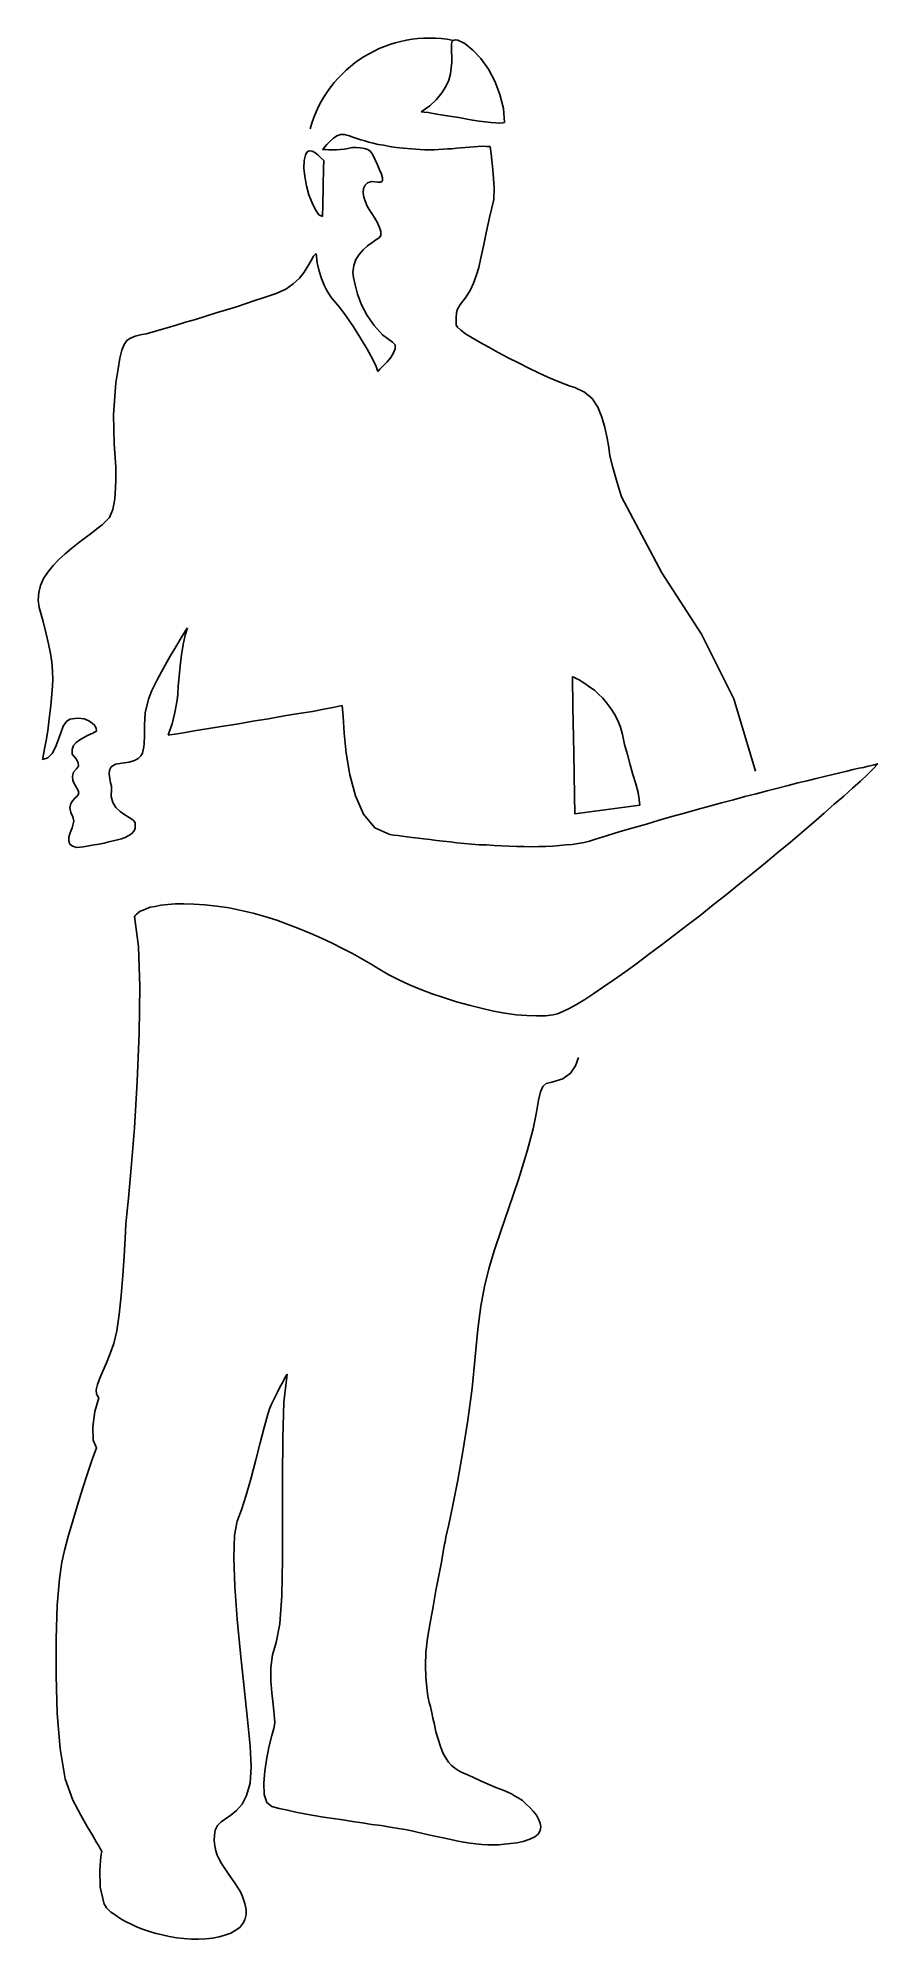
# Model space of a CAD drawing. Header units: millimetres. Extents: x -1620.77 to -1619.97, y 1830.22 to 1832.03.
import ezdxf

# ---------------------------------------------------------------- set-up
doc = ezdxf.new("R2010")
doc.units = ezdxf.units.MM
doc.header["$LTSCALE"] = 10
doc.layers.add('Humanos', color=2, linetype='Continuous')

msp = doc.modelspace()

# ---------------------------------------------------------------- linework, layer by layer
at = {"layer": 'Humanos'}
for p, q in [((-1620.3794, 1832.0223), (-1620.3797, 1832.02)), ((-1620.3782, 1832.0238), (-1620.3794, 1832.0223)), ((-1620.3765, 1832.0244), (-1620.3782, 1832.0238)), ((-1620.3738, 1832.0241), (-1620.3765, 1832.0244)), ((-1620.367, 1832.0209), (-1620.3738, 1832.0241)), ((-1620.3797, 1832.02), (-1620.3797, 1832.0167)), ((-1620.3797, 1832.0167), (-1620.3797, 1832.0129)), ((-1620.3797, 1832.0129), (-1620.3794, 1832.0081)), ((-1620.3794, 1832.0081), (-1620.3794, 1832.0031)), ((-1620.3596, 1832.0146), (-1620.367, 1832.0209)), ((-1620.3519, 1832.0066), (-1620.3596, 1832.0146)), ((-1620.3447, 1831.9965), (-1620.3519, 1832.0066)), ((-1620.3824, 1831.9859), (-1620.3851, 1831.9799)), ((-1620.3809, 1831.9918), (-1620.3824, 1831.9859)), ((-1620.38, 1831.9977), (-1620.3809, 1831.9918)), ((-1620.3794, 1832.0031), (-1620.38, 1831.9977)), ((-1620.3385, 1831.985), (-1620.3447, 1831.9965)), ((-1620.3889, 1831.9737), (-1620.394, 1831.9675)), ((-1620.3851, 1831.9799), (-1620.3889, 1831.9737)), ((-1620.3338, 1831.9722), (-1620.3385, 1831.985)), ((-1620.3305, 1831.9589), (-1620.3338, 1831.9722)), ((-1620.4005, 1831.9616), (-1620.4088, 1831.9559)), ((-1620.4088, 1831.9559), (-1620.4058, 1831.9556)), ((-1620.4058, 1831.9556), (-1620.402, 1831.955)), ((-1620.402, 1831.955), (-1620.3972, 1831.9542)), ((-1620.394, 1831.9675), (-1620.4005, 1831.9616)), ((-1620.3972, 1831.9542), (-1620.3919, 1831.9533)), ((-1620.3919, 1831.9533), (-1620.386, 1831.9524)), ((-1620.386, 1831.9524), (-1620.3794, 1831.9512)), ((-1620.3794, 1831.9512), (-1620.3729, 1831.9503)), ((-1620.3729, 1831.9503), (-1620.3664, 1831.9491)), ((-1620.3293, 1831.9456), (-1620.3305, 1831.9589)), ((-1620.4888, 1831.9328), (-1620.4921, 1831.9307)), ((-1620.4853, 1831.9343), (-1620.4888, 1831.9328)), ((-1620.4817, 1831.9343), (-1620.4853, 1831.9343)), ((-1620.4793, 1831.9337), (-1620.4817, 1831.9343)), ((-1620.477, 1831.9328), (-1620.4793, 1831.9337)), ((-1620.4746, 1831.9319), (-1620.477, 1831.9328)), ((-1620.4719, 1831.931), (-1620.4746, 1831.9319)), ((-1620.3664, 1831.9491), (-1620.3599, 1831.9479)), ((-1620.3599, 1831.9479), (-1620.3536, 1831.947)), ((-1620.3536, 1831.947), (-1620.3477, 1831.9462)), ((-1620.3477, 1831.9462), (-1620.3424, 1831.9456)), ((-1620.3424, 1831.9456), (-1620.3376, 1831.9453)), ((-1620.3376, 1831.9453), (-1620.3338, 1831.945)), ((-1620.3338, 1831.945), (-1620.3311, 1831.9453)), ((-1620.3311, 1831.9453), (-1620.3293, 1831.9456)), ((-1620.5188, 1831.9144), (-1620.52, 1831.9094)), ((-1620.5173, 1831.9174), (-1620.5188, 1831.9144)), ((-1620.5152, 1831.9186), (-1620.5173, 1831.9174)), ((-1620.5125, 1831.9183), (-1620.5152, 1831.9186)), ((-1620.5099, 1831.9171), (-1620.5125, 1831.9183)), ((-1620.5069, 1831.9147), (-1620.5099, 1831.9171)), ((-1620.5042, 1831.9121), (-1620.5069, 1831.9147)), ((-1620.5019, 1831.9204), (-1620.5025, 1831.9198)), ((-1620.5025, 1831.9198), (-1620.5016, 1831.9198)), ((-1620.5004, 1831.9224), (-1620.5019, 1831.9204)), ((-1620.5016, 1831.9198), (-1620.4995, 1831.9198)), ((-1620.4983, 1831.9248), (-1620.5004, 1831.9224)), ((-1620.4995, 1831.9198), (-1620.4965, 1831.9195)), ((-1620.4953, 1831.9278), (-1620.4983, 1831.9248)), ((-1620.4965, 1831.9195), (-1620.493, 1831.9195)), ((-1620.4921, 1831.9307), (-1620.4953, 1831.9278)), ((-1620.493, 1831.9195), (-1620.4891, 1831.9195)), ((-1620.4891, 1831.9195), (-1620.4856, 1831.9198)), ((-1620.4856, 1831.9198), (-1620.482, 1831.9201)), ((-1620.482, 1831.9201), (-1620.4796, 1831.9207)), ((-1620.4796, 1831.9207), (-1620.4773, 1831.9212)), ((-1620.4773, 1831.9212), (-1620.474, 1831.9218)), ((-1620.474, 1831.9218), (-1620.4704, 1831.9218)), ((-1620.469, 1831.9301), (-1620.4719, 1831.931)), ((-1620.4704, 1831.9218), (-1620.4666, 1831.9215)), ((-1620.466, 1831.929), (-1620.469, 1831.9301)), ((-1620.4666, 1831.9215), (-1620.4627, 1831.921)), ((-1620.4624, 1831.9281), (-1620.466, 1831.929)), ((-1620.4627, 1831.921), (-1620.4595, 1831.9198)), ((-1620.4586, 1831.9269), (-1620.4624, 1831.9281)), ((-1620.4595, 1831.9198), (-1620.4568, 1831.918)), ((-1620.4544, 1831.926), (-1620.4586, 1831.9269)), ((-1620.4568, 1831.918), (-1620.455, 1831.9156)), ((-1620.455, 1831.9156), (-1620.4527, 1831.9106)), ((-1620.4497, 1831.9248), (-1620.4544, 1831.926)), ((-1620.4443, 1831.9239), (-1620.4497, 1831.9248)), ((-1620.4387, 1831.9227), (-1620.4443, 1831.9239)), ((-1620.4325, 1831.9218), (-1620.4387, 1831.9227)), ((-1620.4257, 1831.9212), (-1620.4325, 1831.9218)), ((-1620.418, 1831.9204), (-1620.4257, 1831.9212)), ((-1620.4097, 1831.9198), (-1620.418, 1831.9204)), ((-1620.4052, 1831.9195), (-1620.4097, 1831.9198)), ((-1620.4008, 1831.9195), (-1620.4052, 1831.9195)), ((-1620.3963, 1831.9195), (-1620.4008, 1831.9195)), ((-1620.3922, 1831.9198), (-1620.3963, 1831.9195)), ((-1620.3877, 1831.9201), (-1620.3922, 1831.9198)), ((-1620.3836, 1831.9204), (-1620.3877, 1831.9201)), ((-1620.3794, 1831.9207), (-1620.3836, 1831.9204)), ((-1620.375, 1831.9212), (-1620.3794, 1831.9207)), ((-1620.3708, 1831.9215), (-1620.375, 1831.9212)), ((-1620.3667, 1831.9218), (-1620.3708, 1831.9215)), ((-1620.3628, 1831.9221), (-1620.3667, 1831.9218)), ((-1620.3587, 1831.9224), (-1620.3628, 1831.9221)), ((-1620.3548, 1831.9227), (-1620.3587, 1831.9224)), ((-1620.3507, 1831.923), (-1620.3548, 1831.9227)), ((-1620.3468, 1831.9227), (-1620.3507, 1831.923)), ((-1620.343, 1831.9227), (-1620.3468, 1831.9227)), ((-1620.3421, 1831.9159), (-1620.343, 1831.9227)), ((-1620.3406, 1831.9005), (-1620.3421, 1831.9159)), ((-1620.52, 1831.9094), (-1620.5202, 1831.9023)), ((-1620.5202, 1831.9023), (-1620.5194, 1831.8943)), ((-1620.5013, 1831.9094), (-1620.5042, 1831.9121)), ((-1620.5019, 1831.8851), (-1620.5016, 1831.902)), ((-1620.5016, 1831.902), (-1620.5013, 1831.9094)), ((-1620.4527, 1831.9106), (-1620.4503, 1831.9052)), ((-1620.4503, 1831.9052), (-1620.4482, 1831.9005)), ((-1620.4482, 1831.9005), (-1620.4464, 1831.8963)), ((-1620.4464, 1831.8963), (-1620.4455, 1831.8928)), ((-1620.3394, 1831.8836), (-1620.3406, 1831.9005)), ((-1620.5194, 1831.8943), (-1620.5179, 1831.8854)), ((-1620.5179, 1831.8854), (-1620.5155, 1831.8768)), ((-1620.5022, 1831.867), (-1620.5019, 1831.8851)), ((-1620.4636, 1831.8827), (-1620.4639, 1831.8786)), ((-1620.4639, 1831.8786), (-1620.4633, 1831.8744)), ((-1620.4621, 1831.886), (-1620.4636, 1831.8827)), ((-1620.4598, 1831.8883), (-1620.4621, 1831.886)), ((-1620.4556, 1831.8895), (-1620.4598, 1831.8883)), ((-1620.45, 1831.8889), (-1620.4556, 1831.8895)), ((-1620.447, 1831.8889), (-1620.45, 1831.8889)), ((-1620.4455, 1831.8901), (-1620.447, 1831.8889)), ((-1620.4455, 1831.8928), (-1620.4455, 1831.8901)), ((-1620.3397, 1831.8723), (-1620.3394, 1831.8836)), ((-1620.5155, 1831.8768), (-1620.5125, 1831.8691)), ((-1620.5125, 1831.8691), (-1620.5093, 1831.8625)), ((-1620.5093, 1831.8625), (-1620.506, 1831.8578)), ((-1620.5025, 1831.856), (-1620.5022, 1831.867)), ((-1620.4633, 1831.8744), (-1620.4618, 1831.87)), ((-1620.4618, 1831.87), (-1620.4601, 1831.8661)), ((-1620.4601, 1831.8661), (-1620.458, 1831.8628)), ((-1620.458, 1831.8628), (-1620.4556, 1831.859)), ((-1620.3436, 1831.8551), (-1620.3397, 1831.8723)), ((-1620.506, 1831.8578), (-1620.5025, 1831.856)), ((-1620.4556, 1831.859), (-1620.4527, 1831.8545)), ((-1620.4527, 1831.8545), (-1620.4503, 1831.8501)), ((-1620.4503, 1831.8501), (-1620.4482, 1831.8457)), ((-1620.4482, 1831.8457), (-1620.447, 1831.8418)), ((-1620.447, 1831.8418), (-1620.447, 1831.8382)), ((-1620.3468, 1831.8406), (-1620.3436, 1831.8551)), ((-1620.4639, 1831.8243), (-1620.4678, 1831.8201)), ((-1620.4598, 1831.8281), (-1620.4639, 1831.8243)), ((-1620.4556, 1831.8311), (-1620.4598, 1831.8281)), ((-1620.4518, 1831.8338), (-1620.4556, 1831.8311)), ((-1620.4488, 1831.8359), (-1620.4518, 1831.8338)), ((-1620.447, 1831.8382), (-1620.4488, 1831.8359)), ((-1620.3519, 1831.8169), (-1620.3495, 1831.8279)), ((-1620.3495, 1831.8279), (-1620.3468, 1831.8406)), ((-1620.5164, 1831.8089), (-1620.52, 1831.8033)), ((-1620.5134, 1831.8142), (-1620.5164, 1831.8089)), ((-1620.5111, 1831.8184), (-1620.5134, 1831.8142)), ((-1620.5087, 1831.821), (-1620.5111, 1831.8184)), ((-1620.5075, 1831.8121), (-1620.5087, 1831.821)), ((-1620.5057, 1831.8041), (-1620.5075, 1831.8121)), ((-1620.4728, 1831.8095), (-1620.4737, 1831.803)), ((-1620.4707, 1831.8151), (-1620.4728, 1831.8095)), ((-1620.4678, 1831.8201), (-1620.4707, 1831.8151)), ((-1620.3563, 1831.7997), (-1620.3539, 1831.8077)), ((-1620.3539, 1831.8077), (-1620.3519, 1831.8169)), ((-1620.5374, 1831.7869), (-1620.5466, 1831.7828)), ((-1620.5303, 1831.792), (-1620.5374, 1831.7869)), ((-1620.5244, 1831.7976), (-1620.5303, 1831.792)), ((-1620.52, 1831.8033), (-1620.5244, 1831.7976)), ((-1620.5034, 1831.797), (-1620.5057, 1831.8041)), ((-1620.501, 1831.7908), (-1620.5034, 1831.797)), ((-1620.4983, 1831.7858), (-1620.501, 1831.7908)), ((-1620.4737, 1831.803), (-1620.4731, 1831.7982)), ((-1620.4731, 1831.7982), (-1620.4716, 1831.7911)), ((-1620.4716, 1831.7911), (-1620.4693, 1831.7822)), ((-1620.3619, 1831.7864), (-1620.359, 1831.7926)), ((-1620.359, 1831.7926), (-1620.3563, 1831.7997)), ((-1620.5843, 1831.7703), (-1620.5938, 1831.7674)), ((-1620.5751, 1831.7733), (-1620.5843, 1831.7703)), ((-1620.5668, 1831.7763), (-1620.5751, 1831.7733)), ((-1620.5591, 1831.7786), (-1620.5668, 1831.7763)), ((-1620.5523, 1831.781), (-1620.5591, 1831.7786)), ((-1620.5466, 1831.7828), (-1620.5523, 1831.781)), ((-1620.4959, 1831.7816), (-1620.4983, 1831.7858)), ((-1620.4939, 1831.7786), (-1620.4959, 1831.7816)), ((-1620.4921, 1831.7766), (-1620.4939, 1831.7786)), ((-1620.4865, 1831.77), (-1620.4921, 1831.7766)), ((-1620.4799, 1831.7612), (-1620.4865, 1831.77)), ((-1620.4693, 1831.7822), (-1620.4654, 1831.7721)), ((-1620.4654, 1831.7721), (-1620.4601, 1831.762)), ((-1620.3741, 1831.768), (-1620.3729, 1831.7703)), ((-1620.3729, 1831.7703), (-1620.3714, 1831.7727)), ((-1620.3714, 1831.7727), (-1620.369, 1831.7757)), ((-1620.369, 1831.7757), (-1620.3658, 1831.7798)), ((-1620.3658, 1831.7798), (-1620.3619, 1831.7864)), ((-1620.6418, 1831.7528), (-1620.6504, 1831.7502)), ((-1620.6329, 1831.7555), (-1620.6418, 1831.7528)), ((-1620.6234, 1831.7582), (-1620.6329, 1831.7555)), ((-1620.6136, 1831.7614), (-1620.6234, 1831.7582)), ((-1620.6036, 1831.7644), (-1620.6136, 1831.7614)), ((-1620.5938, 1831.7674), (-1620.6036, 1831.7644)), ((-1620.4731, 1831.7511), (-1620.4799, 1831.7612)), ((-1620.4663, 1831.7404), (-1620.4731, 1831.7511)), ((-1620.4601, 1831.762), (-1620.4535, 1831.7523)), ((-1620.4535, 1831.7523), (-1620.4455, 1831.7434)), ((-1620.3753, 1831.7597), (-1620.375, 1831.7647)), ((-1620.3753, 1831.7526), (-1620.3753, 1831.7597)), ((-1620.3741, 1831.7508), (-1620.3753, 1831.7526)), ((-1620.375, 1831.7647), (-1620.3741, 1831.768)), ((-1620.3711, 1831.7481), (-1620.3741, 1831.7508)), ((-1620.6913, 1831.7342), (-1620.6934, 1831.7288)), ((-1620.6886, 1831.738), (-1620.6913, 1831.7342)), ((-1620.6851, 1831.7404), (-1620.6886, 1831.738)), ((-1620.6806, 1831.7422), (-1620.6851, 1831.7404)), ((-1620.6744, 1831.7437), (-1620.6806, 1831.7422)), ((-1620.6703, 1831.7446), (-1620.6744, 1831.7437)), ((-1620.6646, 1831.746), (-1620.6703, 1831.7446)), ((-1620.6581, 1831.7481), (-1620.6646, 1831.746)), ((-1620.6504, 1831.7502), (-1620.6581, 1831.7481)), ((-1620.4601, 1831.73), (-1620.4663, 1831.7404)), ((-1620.4455, 1831.7434), (-1620.4361, 1831.7365)), ((-1620.4361, 1831.7365), (-1620.4334, 1831.7339)), ((-1620.4334, 1831.7339), (-1620.4334, 1831.7303)), ((-1620.3664, 1831.7446), (-1620.3711, 1831.7481)), ((-1620.3602, 1831.7407), (-1620.3664, 1831.7446)), ((-1620.3527, 1831.7362), (-1620.3602, 1831.7407)), ((-1620.3444, 1831.7318), (-1620.3527, 1831.7362)), ((-1620.6952, 1831.7214), (-1620.697, 1831.7113)), ((-1620.6934, 1831.7288), (-1620.6952, 1831.7214)), ((-1620.455, 1831.7208), (-1620.4601, 1831.73)), ((-1620.4515, 1831.7134), (-1620.455, 1831.7208)), ((-1620.4411, 1831.7179), (-1620.4447, 1831.714)), ((-1620.4375, 1831.722), (-1620.4411, 1831.7179)), ((-1620.4349, 1831.7265), (-1620.4375, 1831.722)), ((-1620.4334, 1831.7303), (-1620.4349, 1831.7265)), ((-1620.3353, 1831.7268), (-1620.3444, 1831.7318)), ((-1620.3258, 1831.7217), (-1620.3353, 1831.7268)), ((-1620.316, 1831.717), (-1620.3258, 1831.7217)), ((-1620.3062, 1831.7119), (-1620.316, 1831.717)), ((-1620.699, 1831.698), (-1620.7014, 1831.6678)), ((-1620.697, 1831.7113), (-1620.699, 1831.698)), ((-1620.45, 1831.7087), (-1620.4515, 1831.7134)), ((-1620.4479, 1831.7108), (-1620.45, 1831.7087)), ((-1620.4447, 1831.714), (-1620.4479, 1831.7108)), ((-1620.297, 1831.7075), (-1620.3062, 1831.7119)), ((-1620.2881, 1831.7033), (-1620.297, 1831.7075)), ((-1620.2798, 1831.6998), (-1620.2881, 1831.7033)), ((-1620.2727, 1831.6968), (-1620.2798, 1831.6998)), ((-1620.2668, 1831.6947), (-1620.2727, 1831.6968)), ((-1620.2626, 1831.6933), (-1620.2668, 1831.6947)), ((-1620.2534, 1831.6891), (-1620.2626, 1831.6933)), ((-1620.246, 1831.6829), (-1620.2534, 1831.6891)), ((-1620.2407, 1831.6746), (-1620.246, 1831.6829)), ((-1620.7014, 1831.6678), (-1620.7008, 1831.6399)), ((-1620.2368, 1831.6651), (-1620.2407, 1831.6746)), ((-1620.2339, 1831.6553), (-1620.2368, 1831.6651)), ((-1620.2318, 1831.6452), (-1620.2339, 1831.6553)), ((-1620.2303, 1831.6363), (-1620.2318, 1831.6452)), ((-1620.7008, 1831.6399), (-1620.6993, 1831.618)), ((-1620.2291, 1831.6283), (-1620.2303, 1831.6363)), ((-1620.2264, 1831.6174), (-1620.2291, 1831.6283)), ((-1620.6993, 1831.618), (-1620.699, 1831.6058)), ((-1620.2226, 1831.604), (-1620.2264, 1831.6174)), ((-1620.6996, 1831.5978), (-1620.7002, 1831.5874)), ((-1620.699, 1831.6058), (-1620.6996, 1831.5978)), ((-1620.2181, 1831.5892), (-1620.2226, 1831.604)), ((-1620.2181, 1831.5892), (-1620.1799, 1831.5171)), ((-1620.702, 1831.5773), (-1620.7052, 1831.5696)), ((-1620.7002, 1831.5874), (-1620.702, 1831.5773)), ((-1620.7224, 1831.5548), (-1620.7284, 1831.5504)), ((-1620.7171, 1831.559), (-1620.7224, 1831.5548)), ((-1620.7121, 1831.5628), (-1620.7171, 1831.559)), ((-1620.7082, 1831.5664), (-1620.7121, 1831.5628)), ((-1620.7052, 1831.5696), (-1620.7082, 1831.5664)), ((-1620.7473, 1831.5352), (-1620.7533, 1831.5296)), ((-1620.7411, 1831.5406), (-1620.7473, 1831.5352)), ((-1620.7346, 1831.5456), (-1620.7411, 1831.5406)), ((-1620.7284, 1831.5504), (-1620.7346, 1831.5456)), ((-1620.7637, 1831.5177), (-1620.7678, 1831.5115)), ((-1620.7589, 1831.524), (-1620.7637, 1831.5177)), ((-1620.7533, 1831.5296), (-1620.7589, 1831.524)), ((-1620.1799, 1831.5171), (-1620.1421, 1831.4588)), ((-1620.7725, 1831.4982), (-1620.7731, 1831.4911)), ((-1620.7708, 1831.505), (-1620.7725, 1831.4982)), ((-1620.7678, 1831.5115), (-1620.7708, 1831.505)), ((-1620.7731, 1831.4911), (-1620.772, 1831.4839)), ((-1620.772, 1831.4839), (-1620.7684, 1831.4706)), ((-1620.7684, 1831.4706), (-1620.7654, 1831.459)), ((-1620.6362, 1831.4567), (-1620.6326, 1831.4626)), ((-1620.6311, 1831.4647), (-1620.6332, 1831.4576)), ((-1620.6326, 1831.4626), (-1620.6311, 1831.4647)), ((-1620.7654, 1831.459), (-1620.7631, 1831.4493)), ((-1620.7631, 1831.4493), (-1620.7613, 1831.4404)), ((-1620.6474, 1831.4377), (-1620.6412, 1831.4481)), ((-1620.6412, 1831.4481), (-1620.6362, 1831.4567)), ((-1620.635, 1831.4487), (-1620.6368, 1831.4389)), ((-1620.6332, 1831.4576), (-1620.635, 1831.4487)), ((-1620.1421, 1831.4588), (-1620.1112, 1831.397)), ((-1620.7613, 1831.4404), (-1620.7601, 1831.4321)), ((-1620.7601, 1831.4321), (-1620.7595, 1831.4238)), ((-1620.6599, 1831.4152), (-1620.6537, 1831.4264)), ((-1620.6537, 1831.4264), (-1620.6474, 1831.4377)), ((-1620.6379, 1831.4285), (-1620.6388, 1831.4184)), ((-1620.6368, 1831.4389), (-1620.6379, 1831.4285)), ((-1620.7592, 1831.4149), (-1620.7598, 1831.4051)), ((-1620.7595, 1831.4238), (-1620.7592, 1831.4149)), ((-1620.6649, 1831.4051), (-1620.6599, 1831.4152)), ((-1620.6397, 1831.4092), (-1620.6403, 1831.4015)), ((-1620.6388, 1831.4184), (-1620.6397, 1831.4092)), ((-1620.2647, 1831.4184), (-1620.2644, 1831.3894)), ((-1620.2644, 1831.4181), (-1620.2647, 1831.4184)), ((-1620.2629, 1831.4175), (-1620.2644, 1831.4181)), ((-1620.2611, 1831.4166), (-1620.2629, 1831.4175)), ((-1620.2585, 1831.4152), (-1620.2611, 1831.4166)), ((-1620.2555, 1831.4134), (-1620.2585, 1831.4152)), ((-1620.2519, 1831.411), (-1620.2555, 1831.4134)), ((-1620.2481, 1831.4083), (-1620.2519, 1831.411)), ((-1620.2439, 1831.4054), (-1620.2481, 1831.4083)), ((-1620.761, 1831.3909), (-1620.7625, 1831.3781)), ((-1620.7598, 1831.4051), (-1620.761, 1831.3909)), ((-1620.6712, 1831.3837), (-1620.6682, 1831.3968)), ((-1620.6682, 1831.3968), (-1620.6649, 1831.4051)), ((-1620.6409, 1831.3959), (-1620.643, 1831.384)), ((-1620.6403, 1831.4015), (-1620.6409, 1831.3959)), ((-1620.5013, 1831.3873), (-1620.4927, 1831.3888)), ((-1620.4927, 1831.3888), (-1620.4867, 1831.39)), ((-1620.4867, 1831.39), (-1620.4838, 1831.3906)), ((-1620.4838, 1831.3906), (-1620.4829, 1831.3802)), ((-1620.2644, 1831.3894), (-1620.2635, 1831.3455)), ((-1620.2401, 1831.4015), (-1620.2439, 1831.4054)), ((-1620.2359, 1831.3977), (-1620.2401, 1831.4015)), ((-1620.2321, 1831.3929), (-1620.2359, 1831.3977)), ((-1620.2282, 1831.3879), (-1620.2321, 1831.3929)), ((-1620.1112, 1831.397), (-1620.0905, 1831.3283)), ((-1620.7625, 1831.3781), (-1620.7639, 1831.3668)), ((-1620.7515, 1831.3648), (-1620.7491, 1831.371)), ((-1620.7491, 1831.371), (-1620.7462, 1831.3754)), ((-1620.7462, 1831.3754), (-1620.7429, 1831.3778)), ((-1620.7429, 1831.3778), (-1620.7352, 1831.3787)), ((-1620.7352, 1831.3787), (-1620.7293, 1831.3781)), ((-1620.7293, 1831.3781), (-1620.7248, 1831.3763)), ((-1620.7248, 1831.3763), (-1620.7216, 1831.374)), ((-1620.7216, 1831.374), (-1620.7192, 1831.3716)), ((-1620.7192, 1831.3716), (-1620.718, 1831.3689)), ((-1620.672, 1831.3719), (-1620.6712, 1831.3837)), ((-1620.672, 1831.3621), (-1620.672, 1831.3719)), ((-1620.6457, 1831.3734), (-1620.6483, 1831.3654)), ((-1620.643, 1831.384), (-1620.6457, 1831.3734)), ((-1620.6125, 1831.3686), (-1620.5988, 1831.3707)), ((-1620.5988, 1831.3707), (-1620.584, 1831.3731)), ((-1620.584, 1831.3731), (-1620.5689, 1831.3757)), ((-1620.5689, 1831.3757), (-1620.5538, 1831.3781)), ((-1620.5538, 1831.3781), (-1620.5389, 1831.3808)), ((-1620.5389, 1831.3808), (-1620.525, 1831.3831)), ((-1620.525, 1831.3831), (-1620.5122, 1831.3852)), ((-1620.5122, 1831.3852), (-1620.5013, 1831.3873)), ((-1620.4829, 1831.3802), (-1620.482, 1831.3645)), ((-1620.2247, 1831.3826), (-1620.2282, 1831.3879)), ((-1620.2217, 1831.3766), (-1620.2247, 1831.3826)), ((-1620.219, 1831.3701), (-1620.2217, 1831.3766)), ((-1620.7654, 1831.3574), (-1620.7669, 1831.3496)), ((-1620.7639, 1831.3668), (-1620.7654, 1831.3574)), ((-1620.7565, 1831.3511), (-1620.7539, 1831.3579)), ((-1620.7539, 1831.3579), (-1620.7515, 1831.3648)), ((-1620.7393, 1831.3526), (-1620.7408, 1831.3488)), ((-1620.737, 1831.3556), (-1620.7393, 1831.3526)), ((-1620.7334, 1831.3582), (-1620.737, 1831.3556)), ((-1620.7296, 1831.3603), (-1620.7334, 1831.3582)), ((-1620.7254, 1831.3624), (-1620.7296, 1831.3603)), ((-1620.721, 1831.3645), (-1620.7254, 1831.3624)), ((-1620.7171, 1831.3665), (-1620.721, 1831.3645)), ((-1620.718, 1831.3689), (-1620.7174, 1831.3671)), ((-1620.7174, 1831.3671), (-1620.7171, 1831.3665)), ((-1620.6726, 1831.3514), (-1620.6723, 1831.3547)), ((-1620.6723, 1831.3547), (-1620.672, 1831.3621)), ((-1620.6483, 1831.3654), (-1620.6495, 1831.3624)), ((-1620.6495, 1831.3624), (-1620.6477, 1831.3627)), ((-1620.6477, 1831.3627), (-1620.6427, 1831.3636)), ((-1620.6427, 1831.3636), (-1620.6347, 1831.3648)), ((-1620.6347, 1831.3648), (-1620.6246, 1831.3665)), ((-1620.6246, 1831.3665), (-1620.6125, 1831.3686)), ((-1620.482, 1831.3645), (-1620.4799, 1831.3455)), ((-1620.2172, 1831.363), (-1620.219, 1831.3701)), ((-1620.2152, 1831.3535), (-1620.2172, 1831.363)), ((-1620.2125, 1831.344), (-1620.2152, 1831.3535)), ((-1620.769, 1831.3393), (-1620.7639, 1831.3411)), ((-1620.7687, 1831.3405), (-1620.769, 1831.3393)), ((-1620.7678, 1831.344), (-1620.7687, 1831.3405)), ((-1620.7669, 1831.3496), (-1620.7678, 1831.344)), ((-1620.7639, 1831.3411), (-1620.7598, 1831.3452)), ((-1620.7598, 1831.3452), (-1620.7565, 1831.3511)), ((-1620.7408, 1831.3488), (-1620.7408, 1831.3443)), ((-1620.7408, 1831.3443), (-1620.737, 1831.3399)), ((-1620.737, 1831.3399), (-1620.7349, 1831.3363)), ((-1620.7349, 1831.3363), (-1620.7346, 1831.333)), ((-1620.7035, 1831.3325), (-1620.6996, 1831.3348)), ((-1620.6996, 1831.3348), (-1620.6934, 1831.336)), ((-1620.6934, 1831.336), (-1620.6866, 1831.3369)), ((-1620.6866, 1831.3369), (-1620.6815, 1831.3384)), ((-1620.6815, 1831.3384), (-1620.678, 1831.3402)), ((-1620.678, 1831.3402), (-1620.6753, 1831.3428)), ((-1620.6753, 1831.3428), (-1620.6738, 1831.3455)), ((-1620.6738, 1831.3455), (-1620.6732, 1831.3485)), ((-1620.6732, 1831.3485), (-1620.6726, 1831.3514)), ((-1620.4799, 1831.3455), (-1620.4767, 1831.3247)), ((-1620.2635, 1831.3455), (-1620.2629, 1831.3052)), ((-1620.2098, 1831.3342), (-1620.2125, 1831.344)), ((-1619.9742, 1831.3351), (-1619.9786, 1831.3304)), ((-1619.9777, 1831.3342), (-1619.9756, 1831.3348)), ((-1619.9756, 1831.3348), (-1619.9745, 1831.3351)), ((-1619.9745, 1831.3351), (-1619.9742, 1831.3351)), ((-1620.7393, 1831.3274), (-1620.7405, 1831.3236)), ((-1620.7405, 1831.3236), (-1620.7399, 1831.3191)), ((-1620.7399, 1831.3191), (-1620.7376, 1831.3144)), ((-1620.7367, 1831.3304), (-1620.7393, 1831.3274)), ((-1620.7346, 1831.333), (-1620.7367, 1831.3304)), ((-1620.7056, 1831.3253), (-1620.7052, 1831.3292)), ((-1620.705, 1831.3212), (-1620.7056, 1831.3253)), ((-1620.7052, 1831.3292), (-1620.7035, 1831.3325)), ((-1620.7041, 1831.3173), (-1620.705, 1831.3212)), ((-1620.7032, 1831.3141), (-1620.7041, 1831.3173)), ((-1620.4767, 1831.3247), (-1620.4713, 1831.3049)), ((-1620.2072, 1831.325), (-1620.2098, 1831.3342)), ((-1620.2045, 1831.3161), (-1620.2072, 1831.325)), ((-1620.0595, 1831.3147), (-1620.0504, 1831.317)), ((-1620.0504, 1831.317), (-1620.0415, 1831.3191)), ((-1620.0415, 1831.3191), (-1620.0329, 1831.3212)), ((-1620.0329, 1831.3212), (-1620.0249, 1831.3233)), ((-1620.0249, 1831.3233), (-1620.0171, 1831.325)), ((-1620.0171, 1831.325), (-1620.0103, 1831.3268)), ((-1620.0103, 1831.3268), (-1620.0038, 1831.3283)), ((-1620.0038, 1831.3283), (-1619.9979, 1831.3298)), ((-1619.9908, 1831.3188), (-1619.9985, 1831.312)), ((-1619.9979, 1831.3298), (-1619.9925, 1831.331)), ((-1619.9925, 1831.331), (-1619.9878, 1831.3319)), ((-1619.9842, 1831.325), (-1619.9908, 1831.3188)), ((-1619.9878, 1831.3319), (-1619.9836, 1831.333)), ((-1619.9786, 1831.3304), (-1619.9842, 1831.325)), ((-1619.9836, 1831.333), (-1619.9804, 1831.3336)), ((-1619.9804, 1831.3336), (-1619.9777, 1831.3342)), ((-1620.7402, 1831.3004), (-1620.742, 1831.2975)), ((-1620.7382, 1831.3025), (-1620.7402, 1831.3004)), ((-1620.7364, 1831.3043), (-1620.7382, 1831.3025)), ((-1620.7376, 1831.3144), (-1620.7352, 1831.3105)), ((-1620.7349, 1831.3058), (-1620.7364, 1831.3043)), ((-1620.7352, 1831.3105), (-1620.7343, 1831.3078)), ((-1620.7343, 1831.3078), (-1620.7349, 1831.3058)), ((-1620.7035, 1831.3043), (-1620.7032, 1831.3114)), ((-1620.702, 1831.2984), (-1620.7035, 1831.3043)), ((-1620.7032, 1831.3114), (-1620.7032, 1831.3141)), ((-1620.699, 1831.2936), (-1620.702, 1831.2984)), ((-1620.4713, 1831.3049), (-1620.4636, 1831.2874)), ((-1620.2629, 1831.3052), (-1620.2626, 1831.2877)), ((-1620.2024, 1831.3081), (-1620.2045, 1831.3161)), ((-1620.2012, 1831.3013), (-1620.2024, 1831.3081)), ((-1620.2006, 1831.296), (-1620.2012, 1831.3013)), ((-1620.123, 1831.2981), (-1620.1117, 1831.301)), ((-1620.1117, 1831.301), (-1620.1007, 1831.304)), ((-1620.1007, 1831.304), (-1620.0901, 1831.3067)), ((-1620.0901, 1831.3067), (-1620.0794, 1831.3096)), ((-1620.0794, 1831.3096), (-1620.0693, 1831.312)), ((-1620.0693, 1831.312), (-1620.0595, 1831.3147)), ((-1620.0065, 1831.3046), (-1620.0157, 1831.2969)), ((-1619.9985, 1831.312), (-1620.0065, 1831.3046)), ((-1620.742, 1831.2975), (-1620.7429, 1831.2933)), ((-1620.7429, 1831.2933), (-1620.742, 1831.2889)), ((-1620.742, 1831.2889), (-1620.7402, 1831.2847)), ((-1620.739, 1831.2806), (-1620.7408, 1831.2743)), ((-1620.7402, 1831.2847), (-1620.739, 1831.2806)), ((-1620.6949, 1831.2898), (-1620.699, 1831.2936)), ((-1620.6907, 1831.2868), (-1620.6949, 1831.2898)), ((-1620.6866, 1831.2841), (-1620.6907, 1831.2868)), ((-1620.683, 1831.2818), (-1620.6866, 1831.2841)), ((-1620.6809, 1831.2794), (-1620.683, 1831.2818)), ((-1620.4636, 1831.2874), (-1620.4527, 1831.2743)), ((-1620.2626, 1831.2877), (-1620.2006, 1831.296)), ((-1620.1944, 1831.2779), (-1620.1823, 1831.2815)), ((-1620.1823, 1831.2815), (-1620.1701, 1831.285)), ((-1620.1701, 1831.285), (-1620.1583, 1831.2883)), ((-1620.1583, 1831.2883), (-1620.1461, 1831.2918)), ((-1620.1461, 1831.2918), (-1620.1345, 1831.2948)), ((-1620.1345, 1831.2948), (-1620.123, 1831.2981)), ((-1620.0252, 1831.2883), (-1620.0355, 1831.2794)), ((-1620.0157, 1831.2969), (-1620.0252, 1831.2883)), ((-1620.7429, 1831.2687), (-1620.7438, 1831.2654)), ((-1620.7438, 1831.2654), (-1620.7438, 1831.2619)), ((-1620.7417, 1831.272), (-1620.7429, 1831.2687)), ((-1620.7408, 1831.2743), (-1620.7417, 1831.272)), ((-1620.7017, 1831.2619), (-1620.6975, 1831.2628)), ((-1620.6975, 1831.2628), (-1620.6937, 1831.264)), ((-1620.6937, 1831.264), (-1620.6904, 1831.2652)), ((-1620.6904, 1831.2652), (-1620.6875, 1831.2666)), ((-1620.6875, 1831.2666), (-1620.6851, 1831.2681)), ((-1620.6851, 1831.2681), (-1620.683, 1831.2699)), ((-1620.683, 1831.2699), (-1620.6815, 1831.272)), ((-1620.6815, 1831.272), (-1620.6806, 1831.274)), ((-1620.6806, 1831.2767), (-1620.6809, 1831.2794)), ((-1620.6806, 1831.274), (-1620.6806, 1831.2767)), ((-1620.4527, 1831.2743), (-1620.4384, 1831.2681)), ((-1620.4384, 1831.2681), (-1620.4349, 1831.2675)), ((-1620.4349, 1831.2675), (-1620.431, 1831.2669)), ((-1620.431, 1831.2669), (-1620.4269, 1831.2663)), ((-1620.4269, 1831.2663), (-1620.4221, 1831.2657)), ((-1620.4221, 1831.2657), (-1620.4171, 1831.2652)), ((-1620.4171, 1831.2652), (-1620.4117, 1831.2646)), ((-1620.4117, 1831.2646), (-1620.4061, 1831.2637)), ((-1620.4061, 1831.2637), (-1620.4002, 1831.2631)), ((-1620.4002, 1831.2631), (-1620.3942, 1831.2622)), ((-1620.3942, 1831.2622), (-1620.3877, 1831.2616)), ((-1620.2487, 1831.2616), (-1620.2439, 1831.2631)), ((-1620.2439, 1831.2631), (-1620.2315, 1831.2669)), ((-1620.2315, 1831.2669), (-1620.2193, 1831.2708)), ((-1620.2193, 1831.2708), (-1620.2069, 1831.2743)), ((-1620.2069, 1831.2743), (-1620.1944, 1831.2779)), ((-1620.0462, 1831.2702), (-1620.0575, 1831.2607)), ((-1620.0355, 1831.2794), (-1620.0462, 1831.2702)), ((-1620.7438, 1831.2619), (-1620.7429, 1831.2589)), ((-1620.7429, 1831.2589), (-1620.7405, 1831.2568)), ((-1620.7405, 1831.2568), (-1620.7361, 1831.2557)), ((-1620.7361, 1831.2557), (-1620.7299, 1831.2563)), ((-1620.7299, 1831.2563), (-1620.7248, 1831.2571)), ((-1620.7248, 1831.2571), (-1620.7198, 1831.258)), ((-1620.7198, 1831.258), (-1620.715, 1831.2589)), ((-1620.715, 1831.2589), (-1620.7103, 1831.2598)), ((-1620.7103, 1831.2598), (-1620.7058, 1831.261)), ((-1620.7058, 1831.261), (-1620.7017, 1831.2619)), ((-1620.3877, 1831.2616), (-1620.3812, 1831.261)), ((-1620.3812, 1831.261), (-1620.3747, 1831.2601)), ((-1620.3747, 1831.2601), (-1620.3676, 1831.2595)), ((-1620.3676, 1831.2595), (-1620.3607, 1831.2589)), ((-1620.3607, 1831.2589), (-1620.3536, 1831.2583)), ((-1620.3536, 1831.2583), (-1620.3465, 1831.258)), ((-1620.3465, 1831.258), (-1620.3394, 1831.2574)), ((-1620.3394, 1831.2574), (-1620.3323, 1831.2571)), ((-1620.3323, 1831.2571), (-1620.3249, 1831.2568)), ((-1620.3249, 1831.2568), (-1620.3178, 1831.2566)), ((-1620.3178, 1831.2566), (-1620.3106, 1831.2566)), ((-1620.3106, 1831.2566), (-1620.3038, 1831.2563)), ((-1620.3038, 1831.2563), (-1620.2967, 1831.2566)), ((-1620.2967, 1831.2566), (-1620.2902, 1831.2566)), ((-1620.2902, 1831.2566), (-1620.2834, 1831.2568)), ((-1620.2834, 1831.2568), (-1620.2771, 1831.2574)), ((-1620.2771, 1831.2574), (-1620.2709, 1831.258)), ((-1620.2709, 1831.258), (-1620.265, 1831.2586)), ((-1620.265, 1831.2586), (-1620.2594, 1831.2595)), ((-1620.2594, 1831.2595), (-1620.2537, 1831.2604)), ((-1620.2537, 1831.2604), (-1620.2487, 1831.2616)), ((-1620.069, 1831.2512), (-1620.0812, 1831.2411)), ((-1620.0575, 1831.2607), (-1620.069, 1831.2512)), ((-1620.0933, 1831.2311), (-1620.1058, 1831.221)), ((-1620.0812, 1831.2411), (-1620.0933, 1831.2311)), ((-1620.1182, 1831.2109), (-1620.131, 1831.2011)), ((-1620.1058, 1831.221), (-1620.1182, 1831.2109)), ((-1620.6809, 1831.1904), (-1620.6815, 1831.1901)), ((-1620.6815, 1831.1901), (-1620.6815, 1831.1898)), ((-1620.6815, 1831.1898), (-1620.6777, 1831.1614)), ((-1620.6803, 1831.1913), (-1620.6809, 1831.1904)), ((-1620.6795, 1831.1922), (-1620.6803, 1831.1913)), ((-1620.678, 1831.1934), (-1620.6795, 1831.1922)), ((-1620.6759, 1831.1949), (-1620.678, 1831.1934)), ((-1620.6732, 1831.1961), (-1620.6759, 1831.1949)), ((-1620.6703, 1831.1973), (-1620.6732, 1831.1961)), ((-1620.6664, 1831.1987), (-1620.6703, 1831.1973)), ((-1620.6617, 1831.1996), (-1620.6664, 1831.1987)), ((-1620.6563, 1831.2008), (-1620.6617, 1831.1996)), ((-1620.6498, 1831.2014), (-1620.6563, 1831.2008)), ((-1620.6427, 1831.202), (-1620.6498, 1831.2014)), ((-1620.6344, 1831.202), (-1620.6427, 1831.202)), ((-1620.6249, 1831.2017), (-1620.6344, 1831.202)), ((-1620.6145, 1831.2011), (-1620.6249, 1831.2017)), ((-1620.603, 1831.1999), (-1620.6145, 1831.2011)), ((-1620.5914, 1831.1981), (-1620.603, 1831.1999)), ((-1620.5798, 1831.1958), (-1620.5914, 1831.1981)), ((-1620.5686, 1831.1931), (-1620.5798, 1831.1958)), ((-1620.5573, 1831.1898), (-1620.5686, 1831.1931)), ((-1620.546, 1831.1863), (-1620.5573, 1831.1898)), ((-1620.1434, 1831.191), (-1620.1559, 1831.1813)), ((-1620.131, 1831.2011), (-1620.1434, 1831.191)), ((-1620.5351, 1831.1824), (-1620.546, 1831.1863)), ((-1620.5244, 1831.1783), (-1620.5351, 1831.1824)), ((-1620.5137, 1831.1738), (-1620.5244, 1831.1783)), ((-1620.5034, 1831.1694), (-1620.5137, 1831.1738)), ((-1620.1683, 1831.1718), (-1620.1805, 1831.1626)), ((-1620.1559, 1831.1813), (-1620.1683, 1831.1718)), ((-1620.6777, 1831.1614), (-1620.6762, 1831.1231)), ((-1620.4933, 1831.1646), (-1620.5034, 1831.1694)), ((-1620.4835, 1831.1596), (-1620.4933, 1831.1646)), ((-1620.474, 1831.1546), (-1620.4835, 1831.1596)), ((-1620.4651, 1831.1495), (-1620.474, 1831.1546)), ((-1620.1924, 1831.1537), (-1620.2036, 1831.1451)), ((-1620.1805, 1831.1626), (-1620.1924, 1831.1537)), ((-1620.4562, 1831.1445), (-1620.4651, 1831.1495)), ((-1620.4479, 1831.1394), (-1620.4562, 1831.1445)), ((-1620.4393, 1831.1344), (-1620.4479, 1831.1394)), ((-1620.2149, 1831.1371), (-1620.2253, 1831.1297)), ((-1620.2036, 1831.1451), (-1620.2149, 1831.1371)), ((-1620.6762, 1831.1231), (-1620.6768, 1831.079)), ((-1620.4298, 1831.1297), (-1620.4393, 1831.1344)), ((-1620.4197, 1831.1249), (-1620.4298, 1831.1297)), ((-1620.4091, 1831.1205), (-1620.4197, 1831.1249)), ((-1620.3981, 1831.1163), (-1620.4091, 1831.1205)), ((-1620.2353, 1831.1229), (-1620.2445, 1831.1166)), ((-1620.2253, 1831.1297), (-1620.2353, 1831.1229)), ((-1620.3865, 1831.1125), (-1620.3981, 1831.1163)), ((-1620.375, 1831.1086), (-1620.3865, 1831.1125)), ((-1620.3631, 1831.1054), (-1620.375, 1831.1086)), ((-1620.3516, 1831.1027), (-1620.3631, 1831.1054)), ((-1620.34, 1831.1), (-1620.3516, 1831.1027)), ((-1620.329, 1831.098), (-1620.34, 1831.1)), ((-1620.2739, 1831.0994), (-1620.2789, 1831.0974)), ((-1620.2679, 1831.1024), (-1620.2739, 1831.0994)), ((-1620.2608, 1831.1063), (-1620.2679, 1831.1024)), ((-1620.2531, 1831.111), (-1620.2608, 1831.1063)), ((-1620.2445, 1831.1166), (-1620.2531, 1831.111)), ((-1620.3183, 1831.0965), (-1620.329, 1831.098)), ((-1620.3083, 1831.0956), (-1620.3183, 1831.0965)), ((-1620.2991, 1831.0953), (-1620.3083, 1831.0956)), ((-1620.2905, 1831.0953), (-1620.2991, 1831.0953)), ((-1620.2831, 1831.0962), (-1620.2905, 1831.0953)), ((-1620.2789, 1831.0974), (-1620.2831, 1831.0962)), ((-1620.6768, 1831.079), (-1620.6789, 1831.033)), ((-1620.2665, 1831.0407), (-1620.262, 1831.0478)), ((-1620.262, 1831.0478), (-1620.2591, 1831.0556)), ((-1620.6789, 1831.033), (-1620.6815, 1830.9889)), ((-1620.2952, 1831.0232), (-1620.2931, 1831.0283)), ((-1620.2931, 1831.0283), (-1620.2899, 1831.0309)), ((-1620.2899, 1831.0309), (-1620.2843, 1831.0324)), ((-1620.2843, 1831.0324), (-1620.2739, 1831.0354)), ((-1620.2739, 1831.0354), (-1620.2665, 1831.0407)), ((-1620.2991, 1831.0037), (-1620.297, 1831.0152)), ((-1620.297, 1831.0152), (-1620.2952, 1831.0232)), ((-1620.3023, 1830.9877), (-1620.2991, 1831.0037)), ((-1620.6815, 1830.9889), (-1620.6845, 1830.9506)), ((-1620.3077, 1830.9666), (-1620.3023, 1830.9877)), ((-1620.316, 1830.9396), (-1620.3077, 1830.9666)), ((-1620.6845, 1830.9506), (-1620.6872, 1830.9218)), ((-1620.3252, 1830.9127), (-1620.316, 1830.9396)), ((-1620.6872, 1830.9218), (-1620.6886, 1830.9067)), ((-1620.6886, 1830.9067), (-1620.6895, 1830.8972)), ((-1620.3329, 1830.8904), (-1620.3252, 1830.9127)), ((-1620.6904, 1830.8836), (-1620.6913, 1830.8667)), ((-1620.6895, 1830.8972), (-1620.6904, 1830.8836)), ((-1620.3391, 1830.8717), (-1620.3329, 1830.8904)), ((-1620.6913, 1830.8667), (-1620.6925, 1830.8483)), ((-1620.3444, 1830.8545), (-1620.3391, 1830.8717)), ((-1620.6925, 1830.8483), (-1620.694, 1830.8293)), ((-1620.3486, 1830.8377), (-1620.3444, 1830.8545)), ((-1620.694, 1830.8293), (-1620.6961, 1830.8113)), ((-1620.3519, 1830.819), (-1620.3486, 1830.8377)), ((-1620.6961, 1830.8113), (-1620.6981, 1830.7955)), ((-1620.3548, 1830.7973), (-1620.3519, 1830.819)), ((-1620.6981, 1830.7955), (-1620.7011, 1830.7834)), ((-1620.3572, 1830.7709), (-1620.3548, 1830.7973)), ((-1620.7044, 1830.7739), (-1620.7079, 1830.765)), ((-1620.7011, 1830.7834), (-1620.7044, 1830.7739)), ((-1620.7115, 1830.7573), (-1620.7144, 1830.7505)), ((-1620.7079, 1830.765), (-1620.7115, 1830.7573)), ((-1620.3602, 1830.741), (-1620.3572, 1830.7709)), ((-1620.7165, 1830.7446), (-1620.7177, 1830.7395)), ((-1620.7177, 1830.7395), (-1620.7174, 1830.7354)), ((-1620.7144, 1830.7505), (-1620.7165, 1830.7446)), ((-1620.5458, 1830.7366), (-1620.5431, 1830.7419)), ((-1620.5431, 1830.7419), (-1620.5404, 1830.7466)), ((-1620.5404, 1830.7466), (-1620.5383, 1830.7508)), ((-1620.5363, 1830.7543), (-1620.5392, 1830.7277)), ((-1620.5383, 1830.7508), (-1620.5368, 1830.7534)), ((-1620.5368, 1830.7534), (-1620.5363, 1830.7543)), ((-1620.3643, 1830.7105), (-1620.3602, 1830.741)), ((-1620.7153, 1830.7318), (-1620.7192, 1830.7188)), ((-1620.7174, 1830.7354), (-1620.7153, 1830.7318)), ((-1620.5549, 1830.7149), (-1620.5529, 1830.7214)), ((-1620.5529, 1830.7214), (-1620.5511, 1830.7259)), ((-1620.5511, 1830.7259), (-1620.5484, 1830.7309)), ((-1620.5484, 1830.7309), (-1620.5458, 1830.7366)), ((-1620.5392, 1830.7277), (-1620.5404, 1830.6936)), ((-1620.7192, 1830.7188), (-1620.721, 1830.7042)), ((-1620.721, 1830.7042), (-1620.7207, 1830.6915)), ((-1620.5618, 1830.6891), (-1620.5579, 1830.7036)), ((-1620.5579, 1830.7036), (-1620.5549, 1830.7149)), ((-1620.369, 1830.6808), (-1620.3643, 1830.7105)), ((-1620.7174, 1830.6844), (-1620.7216, 1830.6731)), ((-1620.7207, 1830.6915), (-1620.7174, 1830.6844)), ((-1620.5659, 1830.6728), (-1620.5618, 1830.6891)), ((-1620.5404, 1830.6936), (-1620.5407, 1830.6556)), ((-1620.7216, 1830.6731), (-1620.726, 1830.6598)), ((-1620.5704, 1830.6556), (-1620.5659, 1830.6728)), ((-1620.3738, 1830.6535), (-1620.369, 1830.6808)), ((-1620.726, 1830.6598), (-1620.7307, 1830.6452)), ((-1620.5751, 1830.6393), (-1620.5704, 1830.6556)), ((-1620.5407, 1830.6556), (-1620.5407, 1830.6162)), ((-1620.3785, 1830.6298), (-1620.3738, 1830.6535)), ((-1620.7355, 1830.6298), (-1620.7402, 1830.6147)), ((-1620.7307, 1830.6452), (-1620.7355, 1830.6298)), ((-1620.5795, 1830.6251), (-1620.5751, 1830.6393)), ((-1620.3824, 1830.6114), (-1620.3785, 1830.6298)), ((-1620.7402, 1830.6147), (-1620.7444, 1830.5999)), ((-1620.5864, 1830.6011), (-1620.5837, 1830.6144)), ((-1620.5837, 1830.6144), (-1620.5795, 1830.6251)), ((-1620.5407, 1830.6162), (-1620.5407, 1830.5779)), ((-1620.3851, 1830.5993), (-1620.3824, 1830.6114)), ((-1620.7444, 1830.5999), (-1620.7479, 1830.5865)), ((-1620.587, 1830.5797), (-1620.5864, 1830.6011)), ((-1620.3865, 1830.5925), (-1620.386, 1830.5948)), ((-1620.386, 1830.5948), (-1620.3851, 1830.5993)), ((-1620.7506, 1830.5753), (-1620.7527, 1830.5596)), ((-1620.7479, 1830.5865), (-1620.7506, 1830.5753)), ((-1620.5861, 1830.5524), (-1620.587, 1830.5797)), ((-1620.5407, 1830.5779), (-1620.5413, 1830.5438)), ((-1620.3919, 1830.5628), (-1620.3895, 1830.5756)), ((-1620.3895, 1830.5756), (-1620.3877, 1830.5856)), ((-1620.3877, 1830.5856), (-1620.3865, 1830.5925)), ((-1620.7527, 1830.5596), (-1620.7548, 1830.5344)), ((-1620.3946, 1830.5486), (-1620.3919, 1830.5628)), ((-1620.5837, 1830.5213), (-1620.5861, 1830.5524)), ((-1620.5413, 1830.5438), (-1620.5431, 1830.5166)), ((-1620.3972, 1830.5332), (-1620.3946, 1830.5486)), ((-1620.7548, 1830.5344), (-1620.7559, 1830.5026)), ((-1620.5807, 1830.4884), (-1620.5837, 1830.5213)), ((-1620.4002, 1830.5177), (-1620.3972, 1830.5332)), ((-1620.7559, 1830.5026), (-1620.7559, 1830.4674)), ((-1620.5431, 1830.5166), (-1620.5466, 1830.4991)), ((-1620.4043, 1830.4896), (-1620.4026, 1830.5032)), ((-1620.4026, 1830.5032), (-1620.4002, 1830.5177)), ((-1620.5772, 1830.4558), (-1620.5807, 1830.4884)), ((-1620.5502, 1830.4872), (-1620.5517, 1830.4751)), ((-1620.5466, 1830.4991), (-1620.5502, 1830.4872)), ((-1620.4046, 1830.4771), (-1620.4043, 1830.4896)), ((-1620.7559, 1830.4674), (-1620.7551, 1830.4315)), ((-1620.5517, 1830.4751), (-1620.5517, 1830.4626)), ((-1620.4043, 1830.4659), (-1620.4046, 1830.4771)), ((-1620.5739, 1830.4258), (-1620.5772, 1830.4558)), ((-1620.5517, 1830.4626), (-1620.5508, 1830.451)), ((-1620.5508, 1830.451), (-1620.5496, 1830.4401)), ((-1620.4034, 1830.4561), (-1620.4043, 1830.4659)), ((-1620.4023, 1830.4478), (-1620.4034, 1830.4561)), ((-1620.7551, 1830.4315), (-1620.7521, 1830.3977)), ((-1620.5496, 1830.4401), (-1620.5484, 1830.4306)), ((-1620.5484, 1830.4306), (-1620.5478, 1830.4226)), ((-1620.4011, 1830.4419), (-1620.4023, 1830.4478)), ((-1620.3999, 1830.438), (-1620.4011, 1830.4419)), ((-1620.3996, 1830.4365), (-1620.3999, 1830.438)), ((-1620.3993, 1830.4353), (-1620.3996, 1830.4365)), ((-1620.3987, 1830.4321), (-1620.3993, 1830.4353)), ((-1620.3975, 1830.427), (-1620.3987, 1830.4321)), ((-1620.5712, 1830.4003), (-1620.5739, 1830.4258)), ((-1620.5487, 1830.417), (-1620.5508, 1830.4104)), ((-1620.5478, 1830.4226), (-1620.5487, 1830.417)), ((-1620.396, 1830.4208), (-1620.3975, 1830.427)), ((-1620.3946, 1830.414), (-1620.396, 1830.4208)), ((-1620.3925, 1830.4069), (-1620.3946, 1830.414)), ((-1620.7521, 1830.3977), (-1620.7473, 1830.3692)), ((-1620.5704, 1830.3805), (-1620.5712, 1830.4003)), ((-1620.5532, 1830.4006), (-1620.5555, 1830.3891)), ((-1620.5508, 1830.4104), (-1620.5532, 1830.4006)), ((-1620.3904, 1830.4001), (-1620.3925, 1830.4069)), ((-1620.388, 1830.3941), (-1620.3904, 1830.4001)), ((-1620.3854, 1830.3894), (-1620.388, 1830.3941)), ((-1620.5715, 1830.3651), (-1620.5704, 1830.3805)), ((-1620.5573, 1830.3769), (-1620.5582, 1830.3651)), ((-1620.5555, 1830.3891), (-1620.5573, 1830.3769)), ((-1620.3827, 1830.3852), (-1620.3854, 1830.3894)), ((-1620.3797, 1830.382), (-1620.3827, 1830.3852)), ((-1620.377, 1830.3796), (-1620.3797, 1830.382)), ((-1620.3744, 1830.3778), (-1620.377, 1830.3796)), ((-1620.3723, 1830.3766), (-1620.3744, 1830.3778)), ((-1620.3711, 1830.376), (-1620.3723, 1830.3766)), ((-1620.3705, 1830.3757), (-1620.3711, 1830.376)), ((-1620.369, 1830.3751), (-1620.3705, 1830.3757)), ((-1620.7473, 1830.3692), (-1620.7402, 1830.3488)), ((-1620.5748, 1830.3535), (-1620.5715, 1830.3651)), ((-1620.5582, 1830.3651), (-1620.5579, 1830.3544)), ((-1620.3652, 1830.3734), (-1620.369, 1830.3751)), ((-1620.3596, 1830.3707), (-1620.3652, 1830.3734)), ((-1620.3524, 1830.3674), (-1620.3596, 1830.3707)), ((-1620.345, 1830.3642), (-1620.3524, 1830.3674)), ((-1620.3376, 1830.3609), (-1620.345, 1830.3642)), ((-1620.3308, 1830.3583), (-1620.3376, 1830.3609)), ((-1620.3255, 1830.3562), (-1620.3308, 1830.3583)), ((-1620.7402, 1830.3488), (-1620.7325, 1830.3348)), ((-1620.5843, 1830.339), (-1620.579, 1830.3452)), ((-1620.579, 1830.3452), (-1620.5748, 1830.3535)), ((-1620.5579, 1830.3544), (-1620.5555, 1830.3467)), ((-1620.5555, 1830.3467), (-1620.5508, 1830.3428)), ((-1620.5508, 1830.3428), (-1620.5437, 1830.3411)), ((-1620.5437, 1830.3411), (-1620.536, 1830.3393)), ((-1620.3228, 1830.355), (-1620.3255, 1830.3562)), ((-1620.3198, 1830.3532), (-1620.3228, 1830.355)), ((-1620.3163, 1830.3511), (-1620.3198, 1830.3532)), ((-1620.3124, 1830.3485), (-1620.3163, 1830.3511)), ((-1620.3089, 1830.3452), (-1620.3124, 1830.3485)), ((-1620.3053, 1830.3419), (-1620.3089, 1830.3452)), ((-1620.302, 1830.3384), (-1620.3053, 1830.3419)), ((-1620.7325, 1830.3348), (-1620.7263, 1830.3239)), ((-1620.7263, 1830.3239), (-1620.7213, 1830.3156)), ((-1620.6045, 1830.3203), (-1620.6024, 1830.3247)), ((-1620.6024, 1830.3247), (-1620.5991, 1830.3283)), ((-1620.5991, 1830.3283), (-1620.5947, 1830.3313)), ((-1620.5947, 1830.3313), (-1620.5896, 1830.3348)), ((-1620.5896, 1830.3348), (-1620.5843, 1830.339)), ((-1620.536, 1830.3393), (-1620.528, 1830.3375)), ((-1620.528, 1830.3375), (-1620.5197, 1830.336)), ((-1620.5197, 1830.336), (-1620.5108, 1830.3342)), ((-1620.5108, 1830.3342), (-1620.5016, 1830.3327)), ((-1620.5016, 1830.3327), (-1620.4924, 1830.3316)), ((-1620.4924, 1830.3316), (-1620.4832, 1830.3301)), ((-1620.4832, 1830.3301), (-1620.474, 1830.3286)), ((-1620.474, 1830.3286), (-1620.4648, 1830.3274)), ((-1620.4648, 1830.3274), (-1620.4556, 1830.3259)), ((-1620.4556, 1830.3259), (-1620.4467, 1830.3247)), ((-1620.4467, 1830.3247), (-1620.4381, 1830.3233)), ((-1620.4381, 1830.3233), (-1620.4301, 1830.3221)), ((-1620.4301, 1830.3221), (-1620.4221, 1830.3206)), ((-1620.2991, 1830.3348), (-1620.302, 1830.3384)), ((-1620.297, 1830.331), (-1620.2991, 1830.3348)), ((-1620.2955, 1830.3271), (-1620.297, 1830.331)), ((-1620.2949, 1830.3236), (-1620.2955, 1830.3271)), ((-1620.2955, 1830.32), (-1620.2949, 1830.3236)), ((-1620.7213, 1830.3156), (-1620.7177, 1830.3093)), ((-1620.7177, 1830.3093), (-1620.715, 1830.3049)), ((-1620.715, 1830.3049), (-1620.7136, 1830.3022)), ((-1620.6056, 1830.3105), (-1620.6053, 1830.3156)), ((-1620.605, 1830.3055), (-1620.6056, 1830.3105)), ((-1620.6053, 1830.3156), (-1620.6045, 1830.3203)), ((-1620.6041, 1830.3007), (-1620.605, 1830.3055)), ((-1620.4221, 1830.3206), (-1620.415, 1830.3191)), ((-1620.415, 1830.3191), (-1620.4058, 1830.317)), ((-1620.4058, 1830.317), (-1620.3972, 1830.315)), ((-1620.3972, 1830.315), (-1620.3892, 1830.3135)), ((-1620.3892, 1830.3135), (-1620.3818, 1830.3117)), ((-1620.3818, 1830.3117), (-1620.375, 1830.3102)), ((-1620.375, 1830.3102), (-1620.3684, 1830.309)), ((-1620.3684, 1830.309), (-1620.3622, 1830.3081)), ((-1620.3622, 1830.3081), (-1620.3566, 1830.3073)), ((-1620.3566, 1830.3073), (-1620.351, 1830.3067)), ((-1620.351, 1830.3067), (-1620.3453, 1830.3064)), ((-1620.3453, 1830.3064), (-1620.34, 1830.3064)), ((-1620.34, 1830.3064), (-1620.3347, 1830.3064)), ((-1620.3347, 1830.3064), (-1620.3293, 1830.307)), ((-1620.3293, 1830.307), (-1620.3237, 1830.3076)), ((-1620.3237, 1830.3076), (-1620.3178, 1830.3084)), ((-1620.3178, 1830.3084), (-1620.3118, 1830.3096)), ((-1620.3118, 1830.3096), (-1620.3053, 1830.3117)), ((-1620.3053, 1830.3117), (-1620.3006, 1830.3141)), ((-1620.3006, 1830.3141), (-1620.2973, 1830.3167)), ((-1620.2973, 1830.3167), (-1620.2955, 1830.32)), ((-1620.7133, 1830.2954), (-1620.7144, 1830.2826)), ((-1620.7136, 1830.3022), (-1620.7127, 1830.3007)), ((-1620.7124, 1830.3004), (-1620.7133, 1830.2954)), ((-1620.7127, 1830.3007), (-1620.7124, 1830.3004)), ((-1620.6027, 1830.2966), (-1620.6041, 1830.3007)), ((-1620.6012, 1830.2933), (-1620.6027, 1830.2966)), ((-1620.5985, 1830.2886), (-1620.6012, 1830.2933)), ((-1620.5956, 1830.2838), (-1620.5985, 1830.2886)), ((-1620.7144, 1830.2826), (-1620.7141, 1830.266)), ((-1620.5923, 1830.2791), (-1620.5956, 1830.2838)), ((-1620.5893, 1830.2749), (-1620.5923, 1830.2791)), ((-1620.5864, 1830.2705), (-1620.5893, 1830.2749)), ((-1620.5834, 1830.266), (-1620.5864, 1830.2705)), ((-1620.7141, 1830.266), (-1620.7103, 1830.25)), ((-1620.7103, 1830.25), (-1620.7094, 1830.2486)), ((-1620.5807, 1830.2616), (-1620.5834, 1830.266)), ((-1620.5787, 1830.2572), (-1620.5807, 1830.2616)), ((-1620.5763, 1830.2506), (-1620.5787, 1830.2572)), ((-1620.5751, 1830.245), (-1620.5763, 1830.2506)), ((-1620.7094, 1830.2486), (-1620.7079, 1830.2465)), ((-1620.7079, 1830.2465), (-1620.7061, 1830.2447)), ((-1620.7061, 1830.2447), (-1620.7038, 1830.2423)), ((-1620.7038, 1830.2423), (-1620.7008, 1830.2403)), ((-1620.7008, 1830.2403), (-1620.6972, 1830.2379)), ((-1620.6972, 1830.2379), (-1620.6934, 1830.2355)), ((-1620.6934, 1830.2355), (-1620.6892, 1830.2331)), ((-1620.6892, 1830.2331), (-1620.6845, 1830.2308)), ((-1620.5813, 1830.2278), (-1620.5784, 1830.2314)), ((-1620.5784, 1830.2314), (-1620.5763, 1830.2352)), ((-1620.5763, 1830.2352), (-1620.5751, 1830.24)), ((-1620.5751, 1830.24), (-1620.5751, 1830.245)), ((-1620.6845, 1830.2308), (-1620.6795, 1830.2284)), ((-1620.6795, 1830.2284), (-1620.6738, 1830.2263)), ((-1620.6738, 1830.2263), (-1620.6682, 1830.2242)), ((-1620.6682, 1830.2242), (-1620.662, 1830.2222)), ((-1620.662, 1830.2222), (-1620.6551, 1830.2207)), ((-1620.6551, 1830.2207), (-1620.6483, 1830.2192)), ((-1620.6483, 1830.2192), (-1620.6412, 1830.218)), ((-1620.6412, 1830.218), (-1620.6344, 1830.2174)), ((-1620.6344, 1830.2174), (-1620.6273, 1830.2168)), ((-1620.6273, 1830.2168), (-1620.6205, 1830.2168)), ((-1620.6205, 1830.2168), (-1620.6136, 1830.2171)), ((-1620.6136, 1830.2171), (-1620.6071, 1830.2177)), ((-1620.6071, 1830.2177), (-1620.6009, 1830.2189)), ((-1620.6009, 1830.2189), (-1620.5953, 1830.2204)), ((-1620.5953, 1830.2204), (-1620.5899, 1830.2225)), ((-1620.5899, 1830.2225), (-1620.5855, 1830.2248)), ((-1620.5855, 1830.2248), (-1620.5813, 1830.2278))]:
    msp.add_line(p, q, dxfattribs=at)
msp.add_arc((-1620.4009, 1831.9083), 0.1177, 78.923, 164.5963, dxfattribs=at)

doc.saveas('drawing.dxf')
